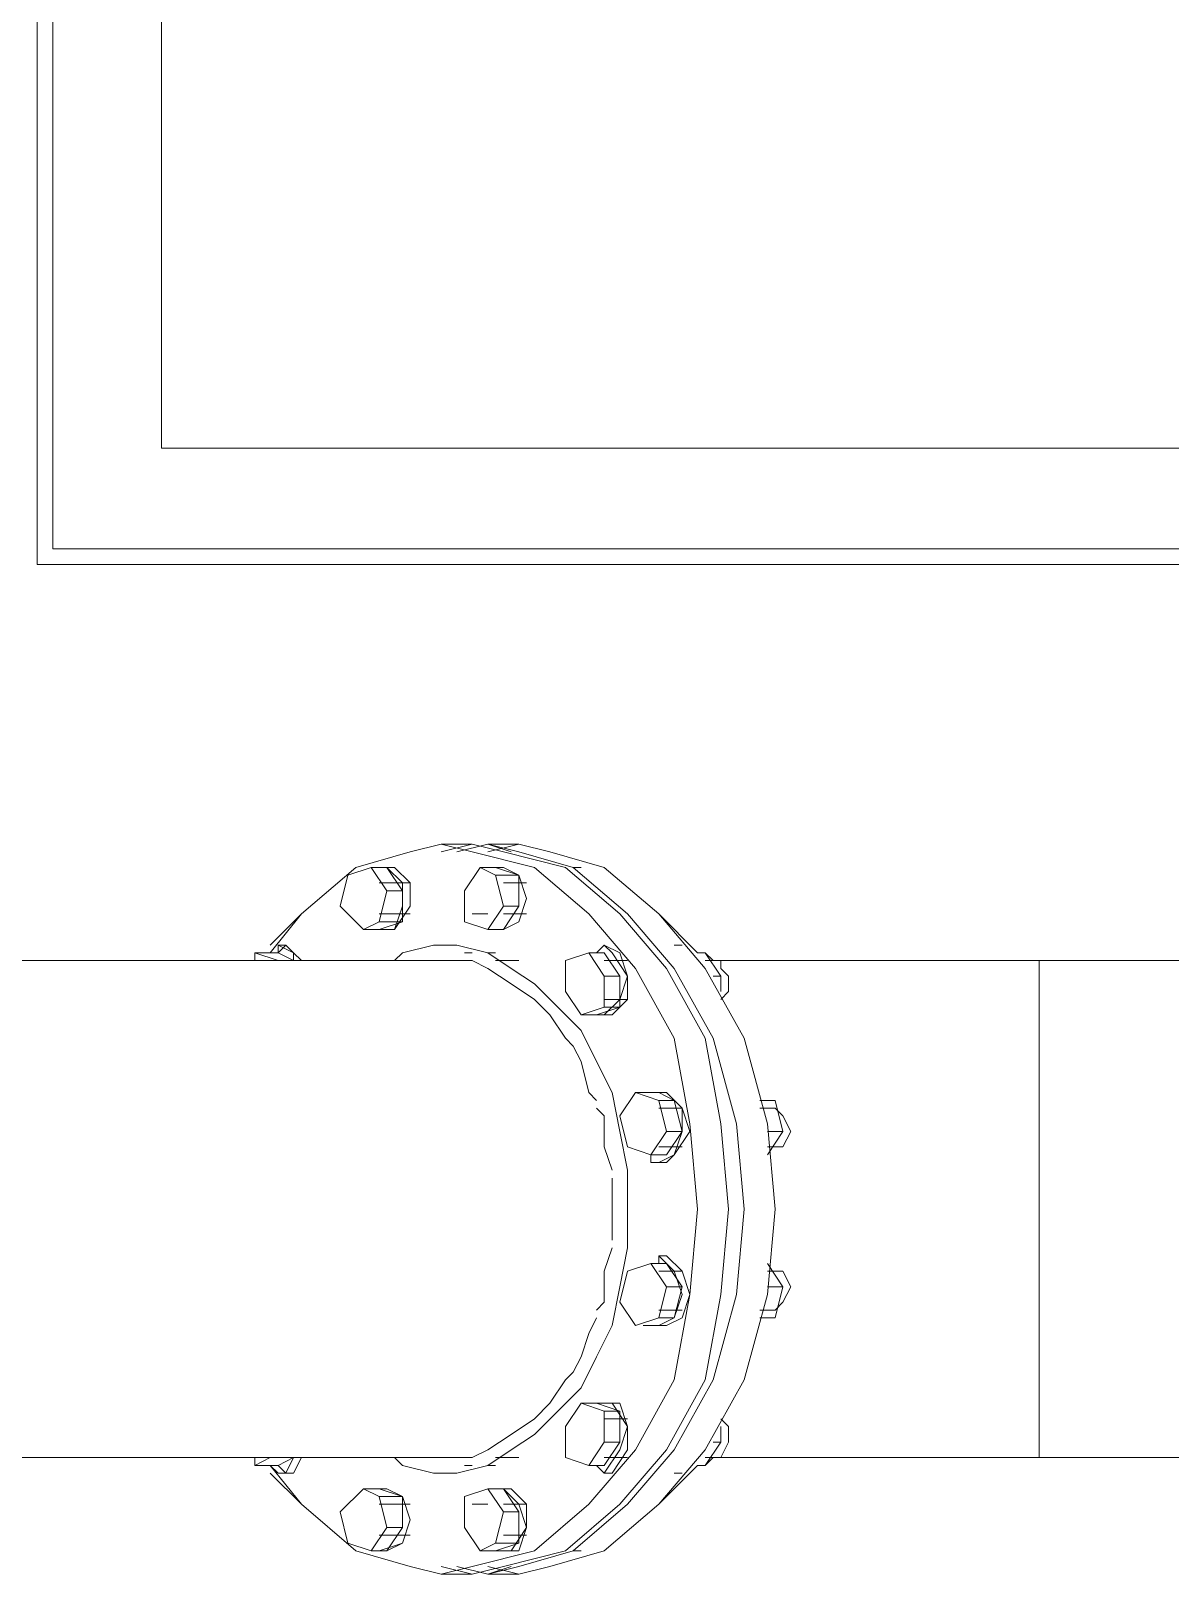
# Model space of a CAD drawing. Extents: x -187 to 52, y -9 to 65.
# Drawn here: x -131.619 to -130.998, y 35.937 to 36.778 of the extents above; entities that cross this region are included whole.
import ezdxf

# ---------------------------------------------------------------- set-up
doc = ezdxf.new("R2010")
doc.units = 0
doc.header["$MEASUREMENT"] = 0
doc.layers.add('PDF4_Geometría', color=7, linetype='Continuous')

msp = doc.modelspace()

# ---------------------------------------------------------------- linework, layer by layer
at = {"layer": 'PDF4_Geometría', "lineweight": 9}
for points in [[(-130.7525, 36.48714), (-131.61523, 36.48714), (-131.61523, 37.50634), (-130.49452, 37.50634), (-130.49452, 36.76203)], [(-130.50721, 36.76203), (-130.50721, 37.49366), (-131.60677, 37.49366), (-131.60677, 36.49559), (-130.7525, 36.49559)], [(-130.56219, 36.76203), (-130.56219, 37.43868), (-131.54756, 37.43868), (-131.54756, 36.55057), (-130.73558, 36.55057)], [(-131.3784, 36.33066), (-131.39532, 36.33489), (-131.41223, 36.33066), (-131.44184, 36.3222), (-131.47144, 36.29683), (-131.48836, 36.27568)], [(-131.48836, 36.27991), (-131.47144, 36.29683), (-131.44184, 36.3222), (-131.41223, 36.33066), (-131.39532, 36.33489), (-131.3784, 36.33066), (-131.34457, 36.3222), (-131.31496, 36.29683), (-131.28959, 36.26722), (-131.26844, 36.22916), (-131.25999, 36.18264), (-131.25576, 36.13612), (-131.25999, 36.0896), (-131.26844, 36.04308), (-131.28959, 36.00502), (-131.31496, 35.97542), (-131.34457, 35.95004), (-131.3784, 35.94158), (-131.39532, 35.93735), (-131.41223, 35.94158), (-131.44184, 35.95004), (-131.47144, 35.97542), (-131.48836, 35.99233)], [(-131.36148, 36.33066), (-131.3784, 36.33489), (-131.39532, 36.33066), (-131.3784, 36.33489), (-131.36148, 36.33066), (-131.32765, 36.3222), (-131.29805, 36.29683), (-131.27267, 36.26722), (-131.25153, 36.22916), (-131.24307, 36.18264), (-131.23884, 36.13612), (-131.24307, 36.0896), (-131.25153, 36.04308), (-131.27267, 36.00502), (-131.29805, 35.97542), (-131.32765, 35.95004), (-131.36148, 35.94158), (-131.3784, 35.93735), (-131.39532, 35.94158), (-131.3784, 35.93735), (-131.36148, 35.94158)], [(-131.35725, 35.94158), (-131.36994, 35.93735), (-131.38686, 35.94158), (-131.36994, 35.93735), (-131.35303, 35.94158), (-131.32342, 35.95004), (-131.29382, 35.97542), (-131.26844, 36.00502), (-131.2473, 36.04308), (-131.23461, 36.0896), (-131.23038, 36.13612), (-131.23461, 36.18264), (-131.2473, 36.22916), (-131.26844, 36.26722), (-131.29382, 36.29683), (-131.32342, 36.3222), (-131.35303, 36.33066), (-131.36994, 36.33489), (-131.38686, 36.33066), (-131.36994, 36.33489), (-131.35725, 36.33066)], [(-131.2473, 36.27145), (-131.25153, 36.27568), (-131.25576, 36.27568), (-131.2769, 36.29683), (-131.30651, 36.3222), (-131.33611, 36.33066), (-131.35303, 36.33489), (-131.36994, 36.33066), (-131.35303, 36.33489), (-131.33611, 36.33066), (-131.30651, 36.3222), (-131.2769, 36.29683), (-131.25153, 36.26722), (-131.23038, 36.22916), (-131.21769, 36.18264), (-131.21347, 36.13612), (-131.21769, 36.0896), (-131.23038, 36.04308), (-131.25153, 36.00502), (-131.2769, 35.97542), (-131.30651, 35.95004), (-131.33611, 35.94158), (-131.35303, 35.93735), (-131.36994, 35.94158), (-131.35303, 35.93735), (-131.33611, 35.94158), (-131.30651, 35.95004), (-131.2769, 35.97542), (-131.25576, 35.99656), (-131.25153, 35.99656), (-131.2473, 36.00079)], [(-131.42915, 36.28837), (-131.43761, 36.28837), (-131.45029, 36.30106), (-131.44606, 36.31797), (-131.43338, 36.3222), (-131.42492, 36.3222)], [(-131.41646, 36.30951), (-131.42492, 36.30951), (-131.43338, 36.3222), (-131.42915, 36.3222), (-131.42492, 36.3222), (-131.41646, 36.31374), (-131.41646, 36.30106), (-131.42069, 36.28837), (-131.42915, 36.28837), (-131.42492, 36.28837), (-131.42069, 36.28837), (-131.41223, 36.30106), (-131.41223, 36.31374)], [(-131.42492, 36.30951), (-131.42915, 36.2926), (-131.41646, 36.2926), (-131.41646, 36.30951), (-131.42492, 36.3222), (-131.42915, 36.3222), (-131.42492, 36.3222), (-131.42069, 36.3222), (-131.41223, 36.31374), (-131.42915, 36.31374)], [(-131.36994, 36.28837), (-131.38263, 36.2926), (-131.38263, 36.30951), (-131.37417, 36.3222), (-131.36571, 36.3222)], [(-131.37417, 36.3222), (-131.36571, 36.31797), (-131.35303, 36.31797)], [(-131.36148, 36.30106), (-131.36994, 36.28837), (-131.36148, 36.28837), (-131.35303, 36.2926), (-131.3488, 36.30528), (-131.35303, 36.31797), (-131.36148, 36.3222)], [(-131.36148, 36.28837), (-131.35303, 36.30106), (-131.35303, 36.31797), (-131.36571, 36.3222), (-131.36148, 36.3222), (-131.35303, 36.31797), (-131.3488, 36.30528), (-131.35303, 36.2926), (-131.36148, 36.28837), (-131.36571, 36.28837)], [(-131.31919, 36.3222), (-131.32342, 36.3222)], [(-131.36571, 36.31797), (-131.36148, 36.30106), (-131.35303, 36.30106)], [(-131.3488, 36.31374), (-131.36148, 36.31374)], [(-131.42915, 36.29683), (-131.41223, 36.29683)], [(-131.36994, 36.29683), (-131.37417, 36.29683), (-131.3784, 36.29683)], [(-131.36148, 36.29683), (-131.3488, 36.29683)], [(-131.42915, 36.2926), (-131.43761, 36.28837)], [(-131.41646, 36.2926), (-131.42915, 36.28837), (-131.42492, 36.28837)], [(-131.47144, 36.27145), (-131.47567, 36.27568), (-131.4799, 36.27991), (-131.48413, 36.27568), (-131.48413, 36.27991), (-131.47567, 36.27568), (-131.47567, 36.27145), (-131.48413, 36.27568), (-131.49681, 36.27568), (-131.49681, 36.27145)], [(-131.4799, 36.27991), (-131.48413, 36.27991)], [(-131.42069, 36.00079), (-131.41646, 35.99656), (-131.39954, 35.99233), (-131.38686, 35.99233), (-131.36994, 35.99656), (-131.35725, 36.00502), (-131.34457, 36.01348), (-131.33188, 36.02617), (-131.31919, 36.03885), (-131.31073, 36.05577), (-131.30228, 36.07269), (-131.29805, 36.09383), (-131.29382, 36.11498), (-131.29382, 36.13612), (-131.29382, 36.15727), (-131.29805, 36.17841), (-131.30228, 36.19956), (-131.31073, 36.21647), (-131.31919, 36.23339), (-131.33188, 36.24608), (-131.34457, 36.25877), (-131.35725, 36.26722), (-131.36994, 36.27568), (-131.38686, 36.27991), (-131.39954, 36.27991), (-131.41646, 36.27568), (-131.42069, 36.27145)], [(-131.26421, 36.27991), (-131.26844, 36.27991)], [(-131.49258, 36.27568), (-131.49681, 36.27568), (-131.49681, 36.27145), (-131.67866, 36.27145), (-131.38263, 36.27145)], [(-131.49681, 36.27568), (-131.48413, 36.27145)], [(-131.39954, 36.27145), (-131.39109, 36.27145), (-131.3784, 36.27145), (-131.36994, 36.26722), (-131.35725, 36.25877), (-131.34457, 36.25031), (-131.33611, 36.24185), (-131.32765, 36.22916), (-131.32342, 36.22493), (-131.31919, 36.21647), (-131.31496, 36.19956), (-131.31073, 36.19533)], [(-131.3784, 36.27568), (-131.38263, 36.27568)], [(-131.36571, 36.27568), (-131.36994, 36.27568)], [(-131.35303, 36.27145), (-131.36571, 36.27145)], [(-131.31919, 36.24185), (-131.32765, 36.25454), (-131.32765, 36.27145), (-131.31496, 36.27568), (-131.30651, 36.27568), (-131.29805, 36.26299), (-131.29805, 36.24608), (-131.31073, 36.24185), (-131.31919, 36.24185), (-131.30651, 36.24608)], [(-131.31496, 36.27568), (-131.30651, 36.26299), (-131.29805, 36.26299)], [(-131.29382, 36.27145), (-131.30651, 36.27145)], [(-131.24307, 36.26299), (-131.25153, 36.27568), (-131.25576, 36.27568)], [(-131.24307, 36.25031), (-131.23884, 36.25454), (-131.23884, 36.26299), (-131.24307, 36.26722), (-131.24307, 36.27145), (-131.25153, 36.27145)], [(-130.90051, 36.27145), (-131.06968, 36.27145), (-131.09082, 36.27145), (-131.15849, 36.27145), (-131.22615, 36.27145), (-131.2473, 36.27145), (-131.22615, 36.27145), (-131.15849, 36.27145), (-131.09082, 36.27145), (-131.06968, 36.27145), (-130.90051, 36.27145)], [(-131.06968, 36.00079), (-131.06968, 36.01348), (-131.06968, 36.03462), (-131.06968, 36.06423), (-131.06968, 36.09806), (-131.06968, 36.13612), (-131.06968, 36.17418), (-131.06968, 36.20802), (-131.06968, 36.23762), (-131.06968, 36.25877), (-131.06968, 36.27145)], [(-131.30651, 36.26299), (-131.30651, 36.24608), (-131.29805, 36.24608)], [(-131.24307, 36.25454), (-131.24307, 36.26299), (-131.2473, 36.26299)], [(-131.30651, 36.25031), (-131.29382, 36.25031)], [(-131.28113, 36.19956), (-131.2769, 36.19956), (-131.27267, 36.19956), (-131.26421, 36.1911), (-131.26421, 36.17841), (-131.26844, 36.16573), (-131.2769, 36.1615), (-131.28113, 36.1615), (-131.28113, 36.16573), (-131.29382, 36.16995), (-131.29805, 36.18687), (-131.28959, 36.19956), (-131.2769, 36.19956), (-131.26844, 36.19533), (-131.26421, 36.17841), (-131.27267, 36.16573), (-131.28113, 36.16573), (-131.27267, 36.17841)], [(-131.28959, 36.19956), (-131.2769, 36.19533), (-131.26844, 36.19533)], [(-131.27267, 36.19956), (-131.2769, 36.19956), (-131.27267, 36.19956), (-131.26421, 36.1911), (-131.25999, 36.17841), (-131.26844, 36.16573), (-131.27267, 36.1615), (-131.2769, 36.1615), (-131.27267, 36.1615)], [(-131.2769, 36.19533), (-131.27267, 36.17841), (-131.26421, 36.17841)], [(-131.20924, 36.17841), (-131.21347, 36.19533), (-131.22192, 36.19533), (-131.21347, 36.19533)], [(-131.31073, 36.1911), (-131.30651, 36.18687), (-131.30651, 36.16995), (-131.30228, 36.15727)], [(-131.26421, 36.1911), (-131.2769, 36.1911)], [(-131.21769, 36.16995), (-131.21347, 36.16995), (-131.20924, 36.16995), (-131.20501, 36.17841), (-131.20924, 36.18687), (-131.21347, 36.1911), (-131.22192, 36.1911)], [(-131.21769, 36.16573), (-131.20924, 36.17841), (-131.21769, 36.17841)], [(-131.2769, 36.16995), (-131.26421, 36.16995)], [(-131.30228, 36.15304), (-131.30228, 36.13612), (-131.30228, 36.11921)], [(-131.31073, 36.08114), (-131.30651, 36.08537), (-131.30651, 36.10229), (-131.30228, 36.11498)], [(-131.2769, 36.10652), (-131.2769, 36.11075)], [(-131.2769, 36.07691), (-131.28959, 36.07269), (-131.29805, 36.08537), (-131.29382, 36.10229), (-131.28113, 36.10652), (-131.27267, 36.10652), (-131.26421, 36.09383), (-131.26844, 36.07691), (-131.2769, 36.07269), (-131.28536, 36.07269)], [(-131.28113, 36.10652), (-131.27267, 36.09383), (-131.26421, 36.09383)], [(-131.26421, 36.10229), (-131.2769, 36.10229)], [(-131.22192, 36.08114), (-131.21347, 36.08114), (-131.20924, 36.08537), (-131.20501, 36.09383), (-131.20924, 36.10229), (-131.21347, 36.10229), (-131.21769, 36.10229)], [(-131.20924, 36.09383), (-131.21769, 36.10652)], [(-131.27267, 36.09383), (-131.2769, 36.07691), (-131.26844, 36.07691)], [(-131.21347, 36.07691), (-131.20924, 36.09383), (-131.21769, 36.09383)], [(-131.39954, 36.00079), (-131.39109, 36.00079), (-131.3784, 36.00079), (-131.36994, 36.00502), (-131.35725, 36.01348), (-131.34457, 36.02194), (-131.33611, 36.03039), (-131.32765, 36.04308), (-131.32342, 36.04731), (-131.31919, 36.05577), (-131.31496, 36.06846), (-131.31073, 36.07691)], [(-131.2769, 36.08114), (-131.26421, 36.08114)], [(-131.22192, 36.07691), (-131.21347, 36.07691), (-131.22192, 36.07691)], [(-131.31496, 35.99656), (-131.32765, 36.00079), (-131.32765, 36.01771), (-131.31919, 36.03039)], [(-131.29805, 36.02617), (-131.30651, 36.02617), (-131.31919, 36.03039), (-131.31073, 36.03039), (-131.29805, 36.02617), (-131.29805, 36.00925), (-131.30651, 35.99656), (-131.31496, 35.99656), (-131.30651, 36.00925)], [(-131.30651, 36.02617), (-131.30651, 36.00925), (-131.29805, 36.00925)], [(-131.29382, 36.02194), (-131.30651, 36.02194)], [(-131.25153, 36.00079), (-131.24307, 36.00079), (-131.23884, 36.00925), (-131.23884, 36.01771), (-131.24307, 36.02194)], [(-131.24307, 36.00925), (-131.24307, 36.01771)], [(-131.2473, 36.00925), (-131.24307, 36.00925), (-131.25153, 35.99656), (-131.25576, 35.99656)], [(-131.38263, 36.00079), (-131.67866, 36.00079), (-131.49681, 36.00079), (-131.49681, 35.99656)], [(-131.49681, 36.00079), (-131.49681, 35.99656), (-131.49258, 35.99656)], [(-131.48836, 36.00079), (-131.49681, 35.99656), (-131.48413, 35.99656)], [(-131.3784, 35.94158), (-131.39532, 35.93735), (-131.41223, 35.94158), (-131.44184, 35.95004), (-131.47144, 35.97542), (-131.48836, 35.99656), (-131.48413, 35.99233), (-131.4799, 35.99233), (-131.47567, 36.00079), (-131.48413, 35.99656), (-131.4799, 35.99233), (-131.47567, 35.99233), (-131.47144, 36.00079)], [(-131.38263, 35.99656), (-131.3784, 35.99656)], [(-131.36994, 35.99656), (-131.36571, 35.99656)], [(-131.36571, 36.00079), (-131.35303, 36.00079)], [(-131.30651, 36.00079), (-131.29382, 36.00079)], [(-131.48413, 35.99233), (-131.4799, 35.99233)], [(-131.26844, 35.99233), (-131.26421, 35.99233)], [(-131.43338, 35.95004), (-131.44606, 35.95427), (-131.45029, 35.97119), (-131.43761, 35.98387), (-131.42915, 35.98387), (-131.41646, 35.97965), (-131.41646, 35.96273), (-131.42492, 35.95004), (-131.43338, 35.95004), (-131.42492, 35.96273)], [(-131.43761, 35.98387), (-131.42915, 35.97965)], [(-131.41646, 35.97965), (-131.42915, 35.97965), (-131.42492, 35.96273), (-131.41646, 35.96273)], [(-131.37417, 35.95004), (-131.38263, 35.96273), (-131.38263, 35.97965), (-131.36994, 35.98387), (-131.36148, 35.98387), (-131.35303, 35.97119), (-131.35303, 35.95427), (-131.36571, 35.95004), (-131.37417, 35.95004), (-131.36571, 35.95427)], [(-131.35303, 35.97119), (-131.36148, 35.97119), (-131.36994, 35.98387), (-131.36148, 35.98387), (-131.35303, 35.97542), (-131.3488, 35.96273), (-131.35725, 35.95004), (-131.36148, 35.95004), (-131.36571, 35.95004), (-131.36148, 35.95004), (-131.35303, 35.95004), (-131.3488, 35.96273), (-131.3488, 35.97542), (-131.36148, 35.97542)], [(-131.3488, 35.97542), (-131.35725, 35.98387), (-131.36148, 35.98387), (-131.36571, 35.98387)], [(-131.41223, 35.97542), (-131.42915, 35.97542)], [(-131.3784, 35.97542), (-131.37417, 35.97542), (-131.36994, 35.97542)], [(-131.36148, 35.97119), (-131.36571, 35.95427), (-131.35303, 35.95427)], [(-131.42915, 35.9585), (-131.41223, 35.9585)], [(-131.36148, 35.9585), (-131.3488, 35.9585)], [(-131.32342, 35.95004), (-131.31919, 35.95004)]]:
    msp.add_lwpolyline(points, dxfattribs=at)
for points in [[(-131.39532, 36.33489), (-131.3784, 36.33489)], [(-131.36994, 36.33489), (-131.35303, 36.33489)], [(-131.29382, 36.25031), (-131.29382, 36.26299), (-131.29805, 36.27568), (-131.30651, 36.27991), (-131.31073, 36.27568), (-131.30651, 36.27991), (-131.30228, 36.27568), (-131.29382, 36.26299), (-131.29805, 36.25031), (-131.30651, 36.24185), (-131.31073, 36.24185), (-131.30651, 36.24185), (-131.30228, 36.24185)], [(-131.2769, 36.07269), (-131.27267, 36.07269), (-131.26421, 36.07691), (-131.25999, 36.0896), (-131.26421, 36.10229), (-131.27267, 36.11075), (-131.2769, 36.11075), (-131.26844, 36.10229), (-131.26421, 36.0896), (-131.26844, 36.07691)], [(-131.31073, 36.03039), (-131.30651, 36.03039), (-131.30228, 36.03039), (-131.29382, 36.01771), (-131.29805, 36.00502), (-131.30651, 35.99233), (-131.31073, 35.99656), (-131.30651, 35.99233), (-131.30228, 35.99233), (-131.29382, 36.00502), (-131.29382, 36.01771), (-131.29805, 36.03039), (-131.30651, 36.03039)], [(-130.90051, 36.00079), (-131.06968, 36.00079), (-131.13734, 36.00079), (-131.20501, 36.00079), (-131.2473, 36.00079), (-131.20501, 36.00079), (-131.13734, 36.00079), (-131.06968, 36.00079)], [(-131.42492, 35.98387), (-131.42915, 35.98387), (-131.41646, 35.97965), (-131.41223, 35.96696), (-131.41646, 35.97965)], [(-131.42915, 35.95004), (-131.42492, 35.95004), (-131.41646, 35.95427), (-131.41223, 35.96696), (-131.41646, 35.95427)], [(-131.3784, 35.93735), (-131.39532, 35.93735)], [(-131.35303, 35.93735), (-131.36994, 35.93735)]]:
    msp.add_lwpolyline(points, close=True, dxfattribs=at)

doc.saveas('drawing.dxf')
